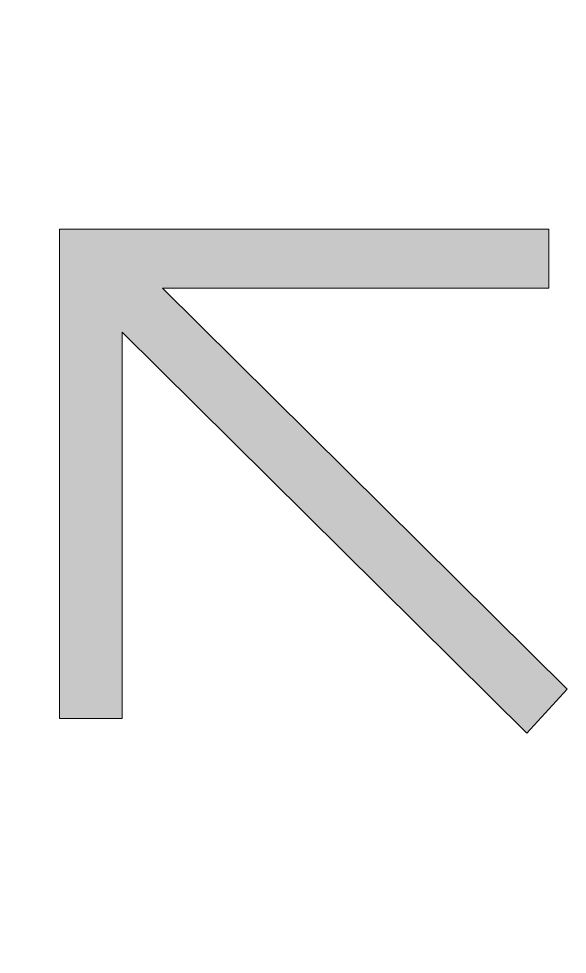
# Model space of a CAD drawing. Header units: inches. Extents: x 0.01 to 2.37, y 0.18 to 2.22.
# Drawn here: x 0.5783 to 0.7337, y 0.7551 to 1.02 of the extents above; entities that cross this region are included whole.
import ezdxf

# ---------------------------------------------------------------- set-up
doc = ezdxf.new("R2010")
doc.units = ezdxf.units.IN
doc.header["$MEASUREMENT"] = 0
doc.layers.add('Layer 1', color=7, linetype='Continuous', lineweight=0)

# ---------------------------------------------------------------- blocks, each defined once
blk = doc.blocks.new('Block_20')
at = {"layer": 'Layer 1', "transparency": 33554687}
h = blk.add_hatch(color=7, dxfattribs=at)
edge = h.paths.add_edge_path()
edge.add_spline(control_points=[(0.72846, 0.94374), (0.72846, 0.94374), (0.61908, 0.94374), (0.61908, 0.94374), (0.61908, 0.94374), (0.73366, 0.8302), (0.73366, 0.8302), (0.73366, 0.8302), (0.7222, 0.8177), (0.7222, 0.8177), (0.7222, 0.8177), (0.60762, 0.93124), (0.60762, 0.93124), (0.60762, 0.93124), (0.60762, 0.82186), (0.60762, 0.82186), (0.60762, 0.82186), (0.58991, 0.82186), (0.58991, 0.82186), (0.58991, 0.82186), (0.58991, 0.96041), (0.58991, 0.96041), (0.58991, 0.96041), (0.72846, 0.96041), (0.72846, 0.96041), (0.72846, 0.96041), (0.72846, 0.94374), (0.72846, 0.94374)], knot_values=[0, 0, 0, 0, 1, 1, 1, 2, 2, 2, 3, 3, 3, 4, 4, 4, 5, 5, 5, 6, 6, 6, 7, 7, 7, 8, 8, 8, 9, 9, 9, 9], degree=3, periodic=0)
at = {"layer": 'Layer 1'}
blk.add_open_spline([(0.72846, 0.94374), (0.72846, 0.94374), (0.61908, 0.94374), (0.61908, 0.94374), (0.61908, 0.94374), (0.73366, 0.8302), (0.73366, 0.8302), (0.73366, 0.8302), (0.7222, 0.8177), (0.7222, 0.8177), (0.7222, 0.8177), (0.60762, 0.93124), (0.60762, 0.93124), (0.60762, 0.93124), (0.60762, 0.82186), (0.60762, 0.82186), (0.60762, 0.82186), (0.58991, 0.82186), (0.58991, 0.82186), (0.58991, 0.82186), (0.58991, 0.96041), (0.58991, 0.96041), (0.58991, 0.96041), (0.72846, 0.96041), (0.72846, 0.96041), (0.72846, 0.96041), (0.72846, 0.94374), (0.72846, 0.94374)], degree=3, knots=[0, 0, 0, 0, 1, 1, 1, 2, 2, 2, 3, 3, 3, 4, 4, 4, 5, 5, 5, 6, 6, 6, 7, 7, 7, 8, 8, 8, 9, 9, 9, 9], dxfattribs=at)
blk = doc.blocks.new('Block_65')
at = {"layer": 'Layer 1', "transparency": 33554687}
h = blk.add_hatch(color=7, dxfattribs=at)
h.dxf.hatch_style = 2
edge = h.paths.add_edge_path()
edge.add_spline(control_points=[(0.00689, 1.20124), (0.00689, 1.20124), (0.59744, 0.17838), (0.59744, 0.17838)], knot_values=[0, 0, 0, 0, 1, 1, 1, 1], degree=3, periodic=0)
edge.add_line((0.59744, 0.17838), (0.00689, 1.20124))
at = {"layer": 'Layer 1', "color": 7, "lineweight": 35}
blk.add_open_spline([(0.00689, 1.20124), (0.00689, 1.20124), (0.59744, 0.17838), (0.59744, 0.17838)], degree=3, dxfattribs=at)

msp = doc.modelspace()

# ---------------------------------------------------------------- block references
at = {"layer": 'Layer 1'}
for name in ['Block_65', 'Block_20']:
    msp.add_blockref(name, (0, 0), dxfattribs=at)

doc.saveas('drawing.dxf')
